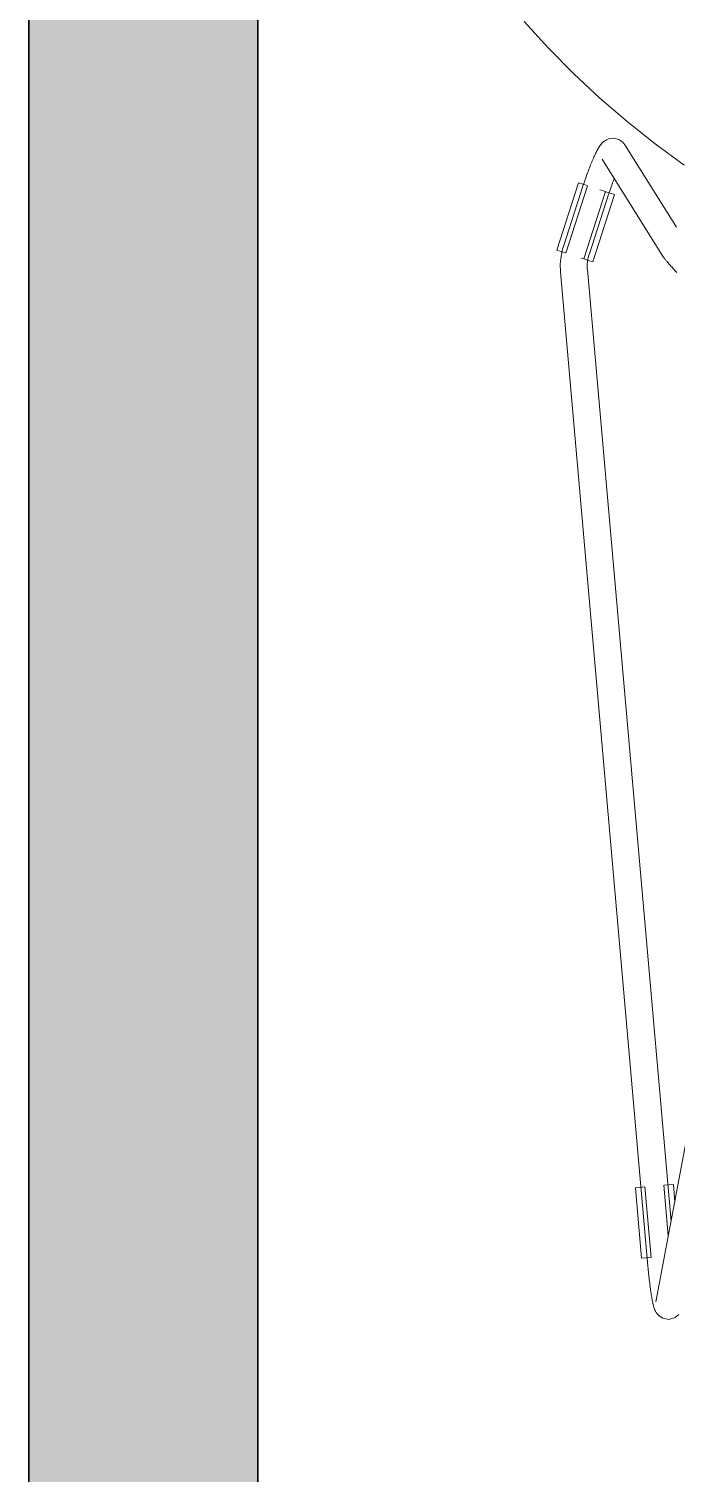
# Model space of a CAD drawing. Header units: millimetres. Extents: x 155927 to 326028, y -36033 to 97293.
# Drawn here: x 162063 to 162351, y 30959 to 31603 of the extents above; entities that cross this region are included whole.
import ezdxf

# ---------------------------------------------------------------- set-up
doc = ezdxf.new("R2010")
doc.units = ezdxf.units.MM
doc.header["$MEASUREMENT"] = 0
for name, color, linetype, lineweight in [('A-WALL-PATT', 7, 'CONTINUOUS', 9), ('I-FURN', 8, 'CONTINUOUS', 9), ('I-WALL', 7, 'CONTINUOUS', 9)]:
    doc.layers.add(name, color=color, linetype=linetype, lineweight=lineweight)

msp = doc.modelspace()

# ---------------------------------------------------------------- hatches: boundary and pattern name
at = {"layer": 'A-WALL-PATT'}
msp.add_hatch(color=256, dxfattribs=at).paths.add_polyline_path([(162062.83, 29859.61), (162164.83, 29859.61), (162164.83, 33860.6), (162062.83, 33860.6), (162062.83, 30658.89)], flags=0)

# ---------------------------------------------------------------- linework, layer by layer
at = {"layer": 'I-FURN'}
for p, q in [((162283.58, 31606.22), (162294.37, 31594.4)), ((162294.37, 31594.4), (162305.62, 31583.03)), ((162305.62, 31583.03), (162317.32, 31572.11)), ((162317.32, 31572.11), (162329.44, 31561.67)), ((162329.44, 31561.67), (162341.97, 31551.73)), ((162315.81, 31548.36), (162315.58, 31547.9)), ((162316.04, 31548.8), (162315.81, 31548.36)), ((162316.27, 31549.22), (162316.04, 31548.8)), ((162316.5, 31549.63), (162316.27, 31549.22)), ((162316.74, 31550.03), (162316.5, 31549.63)), ((162316.98, 31550.42), (162316.74, 31550.03)), ((162317.24, 31550.81), (162316.98, 31550.42)), ((162317.51, 31551.2), (162317.24, 31550.81)), ((162317.83, 31551.6), (162317.51, 31551.2)), ((162318.19, 31552.03), (162317.83, 31551.6)), ((162318.66, 31552.5), (162318.19, 31552.03)), ((162319.29, 31553.01), (162318.66, 31552.5)), ((162320.2, 31553.58), (162319.29, 31553.01)), ((162321.58, 31554.1), (162320.2, 31553.58)), ((162323.56, 31554.28), (162321.58, 31554.1)), ((162325.78, 31553.69), (162323.56, 31554.28)), ((162327.51, 31552.47), (162325.78, 31553.69)), ((162327.51, 31552.47), (162328.41, 31551.34)), ((162351.44, 31514.58), (162328.41, 31551.34)), ((162341.97, 31551.73), (162354.89, 31542.29)), ((162312.92, 31541.74), (162312.67, 31541.09)), ((162313.17, 31542.38), (162312.92, 31541.74)), ((162313.42, 31543.01), (162313.17, 31542.38)), ((162313.67, 31543.62), (162313.42, 31543.01)), ((162313.92, 31544.21), (162313.67, 31543.62)), ((162314.16, 31544.79), (162313.92, 31544.21)), ((162314.41, 31545.35), (162314.16, 31544.79)), ((162314.65, 31545.9), (162314.41, 31545.35)), ((162314.88, 31546.42), (162314.65, 31545.9)), ((162315.12, 31546.93), (162314.88, 31546.42)), ((162315.35, 31547.43), (162315.12, 31546.93)), ((162315.58, 31547.9), (162315.35, 31547.43)), ((162318.24, 31544.97), (162345.54, 31501.39)), ((162310.64, 31535.48), (162310.39, 31534.75)), ((162310.89, 31536.21), (162310.64, 31535.48)), ((162311.14, 31536.93), (162310.89, 31536.21)), ((162311.39, 31537.65), (162311.14, 31536.93)), ((162311.65, 31538.36), (162311.39, 31537.65)), ((162311.9, 31539.06), (162311.65, 31538.36)), ((162312.16, 31539.74), (162311.9, 31539.06)), ((162312.41, 31540.42), (162312.16, 31539.74)), ((162312.67, 31541.09), (162312.41, 31540.42)), ((162323.37, 31535.46), (162323.13, 31534.83)), ((162323.6, 31536.09), (162323.37, 31535.46)), ((162298.04, 31504.37), (162307.73, 31534.37)), ((162309.75, 31532.82), (162301.04, 31506)), ((162302.08, 31503.06), (162311.77, 31533.07)), ((162307.73, 31534.37), (162309.68, 31533.74)), ((162309.68, 31533.74), (162311.65, 31533.11)), ((162309.9, 31533.27), (162309.75, 31532.82)), ((162310.14, 31534.01), (162309.9, 31533.27)), ((162310.39, 31534.75), (162310.14, 31534.01)), ((162319.84, 31530.46), (162310.15, 31500.46)), ((162312.45, 31502.29), (162321.16, 31529.11)), ((162314.19, 31499.15), (162323.88, 31529.16)), ((162319.74, 31530.49), (162317.26, 31531.3)), ((162319.96, 31530.43), (162321.93, 31529.79)), ((162321.27, 31529.44), (162321.16, 31529.11)), ((162321.5, 31530.13), (162321.27, 31529.44)), ((162321.73, 31530.82), (162321.5, 31530.13)), ((162321.96, 31531.5), (162321.73, 31530.82)), ((162321.93, 31529.79), (162323.88, 31529.16)), ((162322.19, 31532.18), (162321.96, 31531.5)), ((162322.43, 31532.86), (162322.19, 31532.18)), ((162322.66, 31533.52), (162322.43, 31532.86)), ((162322.9, 31534.18), (162322.66, 31533.52)), ((162323.13, 31534.83), (162322.9, 31534.18)), ((162299.99, 31503.74), (162298.04, 31504.37)), ((162301.96, 31503.1), (162299.99, 31503.74)), ((162300.42, 31503.8), (162300.18, 31502.69)), ((162300.7, 31504.91), (162300.42, 31503.8)), ((162301.04, 31506), (162300.7, 31504.91)), ((162299.66, 31498.15), (162299.64, 31497.01)), ((162299.64, 31497.01), (162299.67, 31495.87)), ((162299.72, 31499.29), (162299.66, 31498.15)), ((162299.83, 31500.43), (162299.72, 31499.29)), ((162299.98, 31501.56), (162299.83, 31500.43)), ((162300.18, 31502.69), (162299.98, 31501.56)), ((162310.05, 31500.49), (162308.89, 31500.86)), ((162312.24, 31499.78), (162310.27, 31500.42)), ((162311.64, 31497.06), (162311.65, 31497.72)), ((162311.66, 31496.39), (162311.64, 31497.06)), ((162311.65, 31497.72), (162311.68, 31498.38)), ((162311.68, 31498.38), (162311.74, 31499.04)), ((162311.74, 31499.04), (162311.83, 31499.7)), ((162311.83, 31499.7), (162311.95, 31500.35)), ((162311.95, 31500.35), (162312.09, 31501)), ((162312.09, 31501), (162312.25, 31501.64)), ((162314.19, 31499.15), (162312.24, 31499.78)), ((162312.25, 31501.64), (162312.44, 31502.27)), ((162312.44, 31502.27), (162312.45, 31502.29)), ((162345.54, 31501.39), (162345.76, 31501.06)), ((162345.76, 31501.06), (162345.94, 31500.81)), ((162345.94, 31500.81), (162346.12, 31500.58)), ((162346.12, 31500.58), (162346.29, 31500.36)), ((162346.29, 31500.36), (162346.47, 31500.13)), ((162346.47, 31500.13), (162346.66, 31499.9)), ((162346.66, 31499.9), (162346.86, 31499.66)), ((162346.86, 31499.66), (162347.08, 31499.41)), ((162347.08, 31499.41), (162347.3, 31499.14)), ((162347.3, 31499.14), (162347.55, 31498.86)), ((162347.55, 31498.86), (162347.81, 31498.57)), ((162347.81, 31498.57), (162348.08, 31498.26)), ((162348.08, 31498.26), (162348.37, 31497.94)), ((162348.37, 31497.94), (162348.67, 31497.6)), ((162348.67, 31497.6), (162348.98, 31497.25)), ((162348.98, 31497.25), (162349.31, 31496.88)), ((162349.31, 31496.88), (162349.66, 31496.51)), ((162299.67, 31495.87), (162299.75, 31494.73)), ((162299.75, 31494.73), (162299.75, 31494.68)), ((162299.75, 31494.68), (162338.7, 31051.36)), ((162311.7, 31495.73), (162311.66, 31496.39)), ((162348.99, 31071.39), (162311.71, 31495.73)), ((162349.66, 31496.51), (162350.01, 31496.12)), ((162350.01, 31496.12), (162350.38, 31495.71)), ((162350.38, 31495.71), (162350.76, 31495.3)), ((162350.76, 31495.3), (162351.15, 31494.88)), ((162351.15, 31494.88), (162351.55, 31494.44)), ((162360.99, 31134.8), (162342.18, 31035.51)), ((162333.13, 31086.38), (162335.17, 31086.56)), ((162335.88, 31054.97), (162333.13, 31086.38)), ((162335.17, 31086.56), (162337.23, 31086.74)), ((162340.12, 31055.34), (162337.36, 31086.75)), ((162345.8, 31087.49), (162347.78, 31065.01)), ((162345.93, 31087.51), (162347.99, 31087.69)), ((162347.99, 31087.69), (162350.04, 31087.87)), ((162350.73, 31079.97), (162350.04, 31087.87)), ((162337.93, 31055.15), (162335.88, 31054.97)), ((162339.99, 31055.33), (162337.93, 31055.15)), ((162338.71, 31051.2), (162338.7, 31051.36)), ((162338.78, 31050.45), (162338.71, 31051.2)), ((162338.85, 31049.7), (162338.78, 31050.45)), ((162338.92, 31048.95), (162338.85, 31049.7)), ((162339, 31048.21), (162338.92, 31048.95)), ((162339.07, 31047.47), (162339, 31048.21)), ((162339.15, 31046.74), (162339.07, 31047.47)), ((162339.23, 31046.01), (162339.15, 31046.74)), ((162339.31, 31045.29), (162339.23, 31046.01)), ((162339.4, 31044.58), (162339.31, 31045.29)), ((162339.48, 31043.89), (162339.4, 31044.58)), ((162339.57, 31043.2), (162339.48, 31043.89)), ((162339.65, 31042.52), (162339.57, 31043.2)), ((162339.74, 31041.86), (162339.65, 31042.52)), ((162339.83, 31041.21), (162339.74, 31041.86)), ((162339.92, 31040.58), (162339.83, 31041.21)), ((162340.01, 31039.96), (162339.92, 31040.58)), ((162340.1, 31039.35), (162340.01, 31039.96)), ((162340.19, 31038.77), (162340.1, 31039.35)), ((162340.28, 31038.2), (162340.19, 31038.77)), ((162340.38, 31037.65), (162340.28, 31038.2)), ((162340.47, 31037.12), (162340.38, 31037.65)), ((162340.57, 31036.6), (162340.47, 31037.12)), ((162340.66, 31036.1), (162340.57, 31036.6)), ((162340.76, 31035.63), (162340.66, 31036.1)), ((162340.85, 31035.17), (162340.76, 31035.63)), ((162340.95, 31034.72), (162340.85, 31035.17)), ((162341.05, 31034.3), (162340.95, 31034.72)), ((162341.16, 31033.88), (162341.05, 31034.3)), ((162341.26, 31033.48), (162341.16, 31033.88)), ((162341.38, 31033.09), (162341.26, 31033.48)), ((162341.5, 31032.69), (162341.38, 31033.09)), ((162341.64, 31032.29), (162341.5, 31032.69)), ((162341.81, 31031.86), (162341.64, 31032.29)), ((162342.03, 31031.38), (162341.81, 31031.86)), ((162342.33, 31030.82), (162342.03, 31031.38)), ((162342.81, 31030.12), (162342.33, 31030.82)), ((162343.67, 31029.21), (162342.81, 31030.12)), ((162345.32, 31028.17), (162343.67, 31029.21)), ((162348.08, 31027.69), (162345.32, 31028.17)), ((162350.83, 31028.52), (162348.08, 31027.69)), ((162350.83, 31028.52), (162352.41, 31029.84))]:
    msp.add_line(p, q, dxfattribs=at)
at = {"layer": 'I-WALL', "lineweight": 30}
for p, q in [((162062.83, 33860.6), (162062.83, 29859.61)), ((162164.83, 29859.61), (162164.83, 33860.6))]:
    msp.add_line(p, q, dxfattribs=at)

doc.saveas('drawing.dxf')
